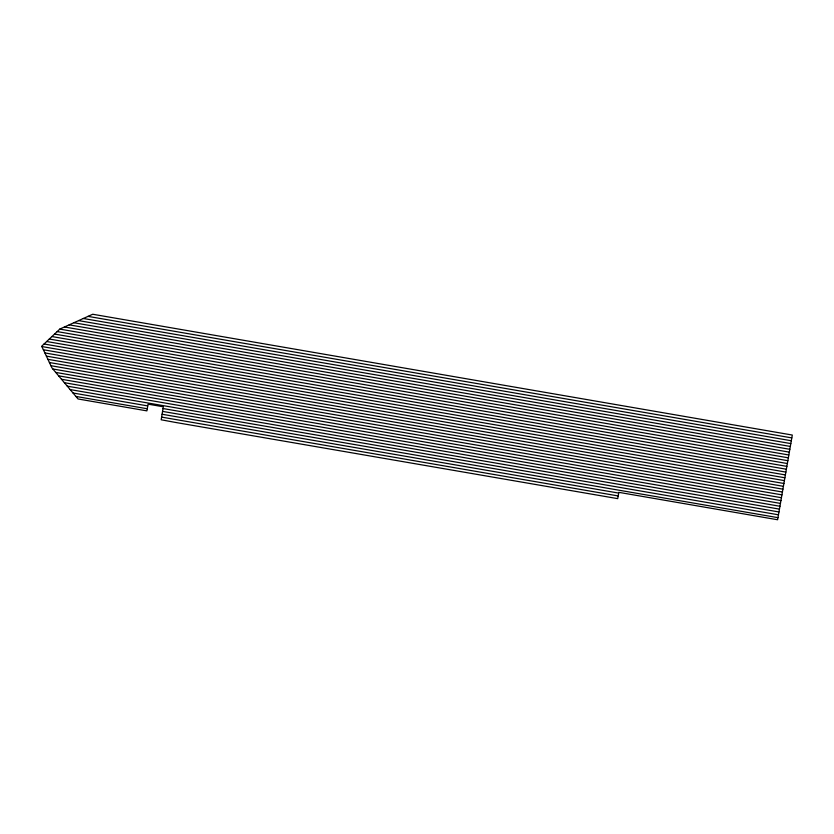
<?xml version="1.0" encoding="UTF-8"?>
<svg xmlns="http://www.w3.org/2000/svg" width="834" height="834" viewBox="0 0 834 834"><rect width="100%" height="100%" fill="white"/><g stroke="black" fill="none" stroke-linecap="round" stroke-linejoin="round"><path stroke-width="1.25" d="M163.016 408.535L161.181 419.783L175.494 422.431L617.723 498.638L618.807 492.341L777.611 519.749L792.3 435.046L92.741 314.251L59.86 329.044L41.7 346.225L51.979 367.94L78.052 398.975L146.899 410.87L148.056 404.136L163.308 406.784L163.016 408.535L778.466 514.807M59.798 329.107L788.839 454.989M88.029 316.378L791.81 437.902M83.317 318.494L791.31 440.748M78.594 320.61L790.82 443.594M73.882 322.737L790.33 446.44M69.17 324.853L789.829 449.297M64.458 326.97L789.339 452.143M57.171 331.588L788.349 457.835M54.554 334.069L787.859 460.691M51.927 336.55L787.359 463.537M49.31 339.031L786.869 466.383M46.683 341.513L786.368 469.229M44.056 343.994L785.878 472.086M41.846 346.537L785.388 474.932M43.368 349.738L784.888 477.778M44.88 352.928L784.398 480.624M46.391 356.128L783.908 483.48M47.903 359.318L783.407 486.326M49.414 362.519L782.918 489.172M50.926 365.709L782.417 492.018M52.855 368.982L781.927 494.875M55.732 372.412L781.437 497.721M58.62 375.842L780.937 500.567M61.497 379.272L780.447 503.413M64.385 382.702L779.946 506.269M67.273 386.142L779.456 509.115M70.15 389.572L778.966 511.961M73.038 393.002L147.754 405.908M75.915 396.431L147.264 408.754M162.557 411.391L777.976 517.664M162.088 414.248L618.672 493.082M161.629 417.104L618.182 495.938"/></g></svg>
